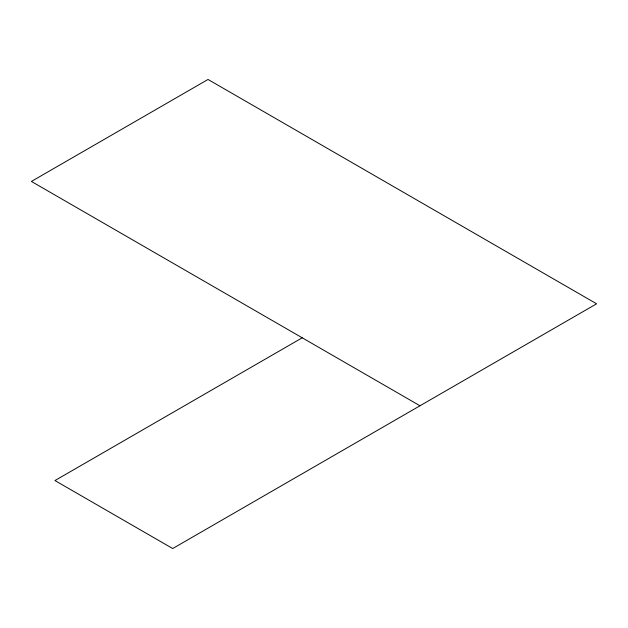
<?xml version="1.0" encoding="UTF-8"?>
<svg xmlns="http://www.w3.org/2000/svg" width="628" height="628" viewBox="0 0 628 628"><rect width="100%" height="100%" fill="white"/><g stroke="black" fill="none" stroke-linecap="round" stroke-linejoin="round"><path stroke-width="0.94" d="M302.225 337.793L54.95 480.553L172.7 548.542L596.6 303.803L208.025 79.458L31.4 181.437L419.975 405.774"/></g></svg>
